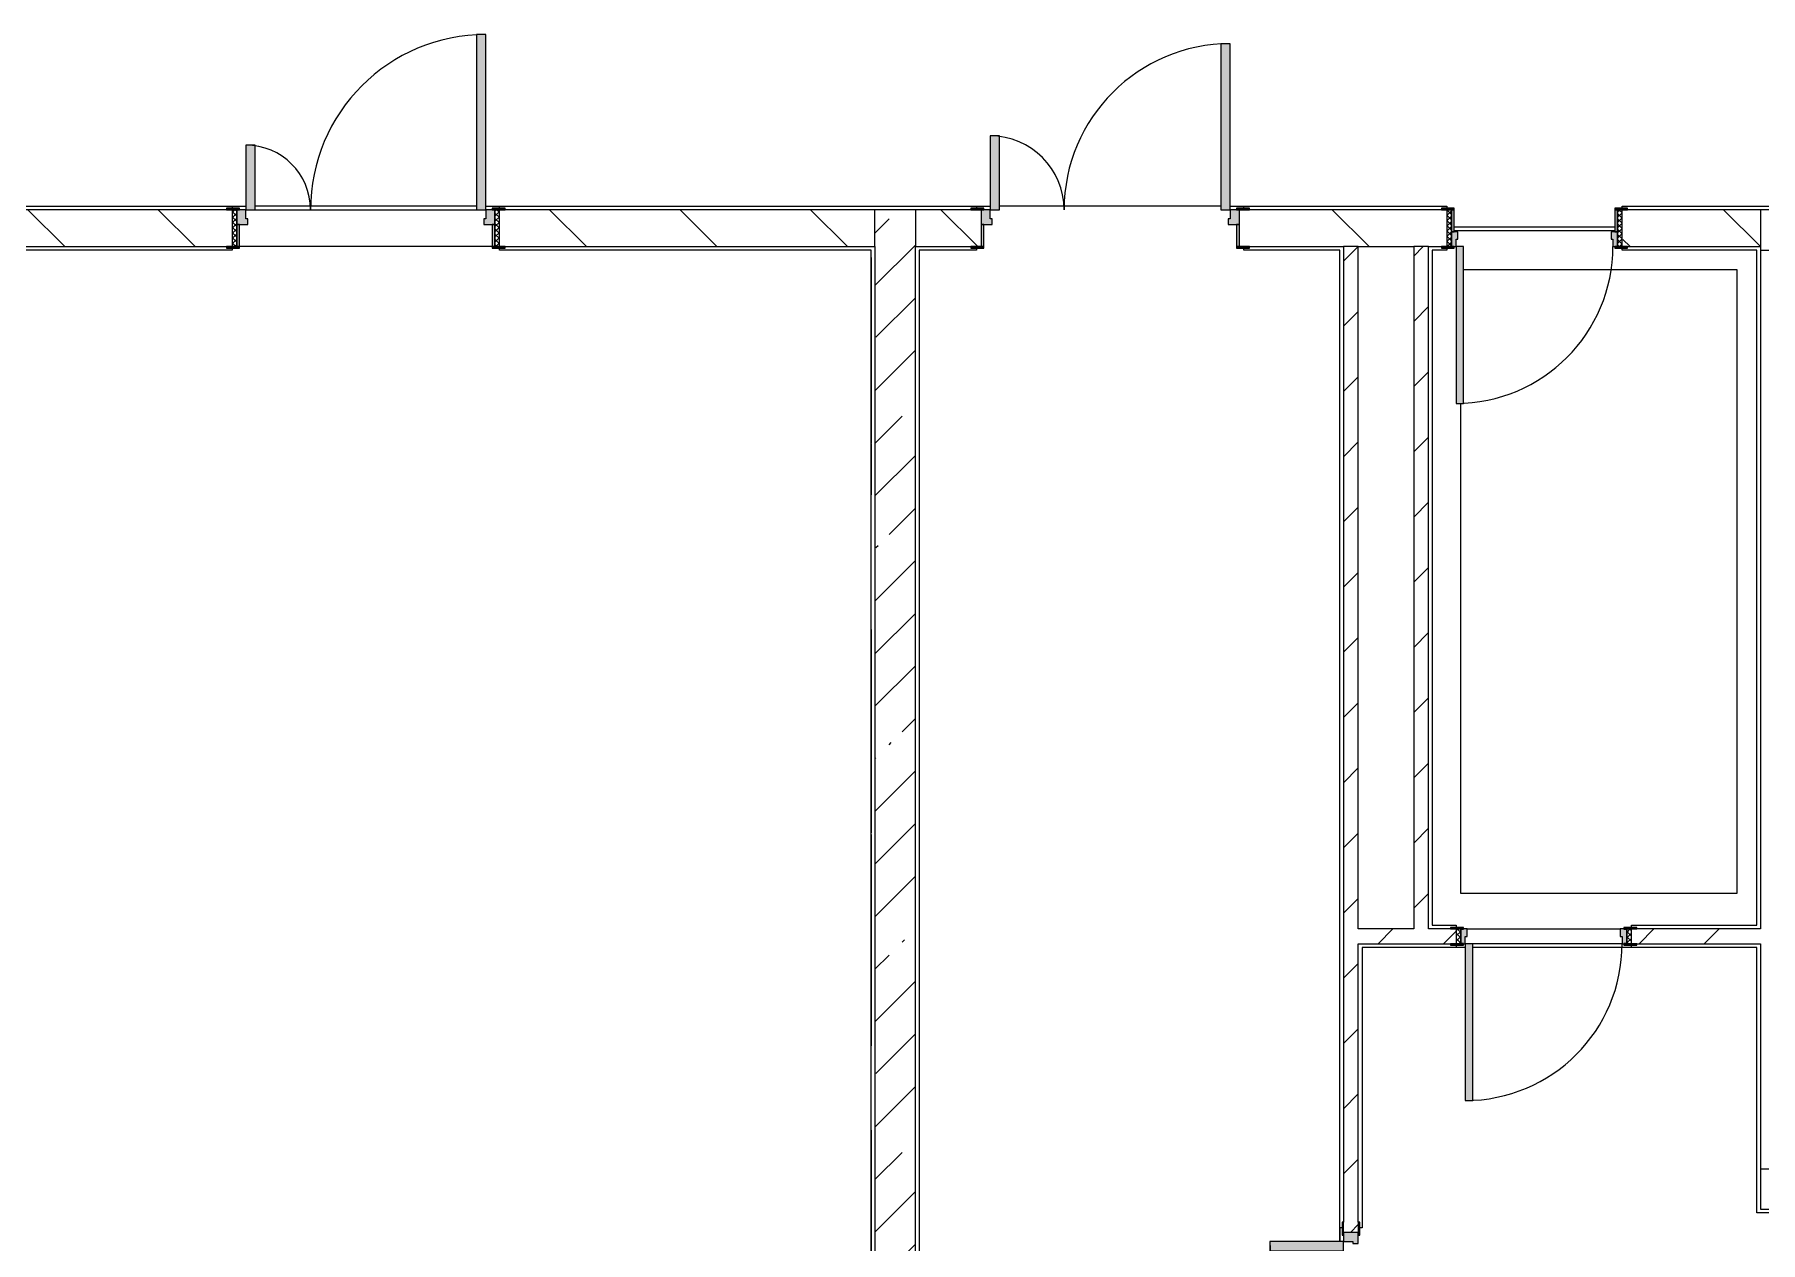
# Model space of a CAD drawing. Header units: millimetres. Extents: x -3708 to 187246, y -8553 to 29000.
# Drawn here: x 162810 to 172166, y 5000 to 11550 of the extents above; entities that cross this region are included whole.
import ezdxf

# ---------------------------------------------------------------- set-up
doc = ezdxf.new("R2010")
doc.units = ezdxf.units.MM
for name, color, linetype, lineweight in [('A-DETL-1', 7, 'Continuous', 5), ('A-GENM', 7, 'Continuous', 5), ('A-WALL', 7, 'Continuous', 9), ('I-WALL-3', 7, 'Continuous', 5)]:
    doc.layers.add(name, color=color, linetype=linetype, lineweight=lineweight)
for name, color, linetype, lineweight, true_color in [('A-DOOR-4', 7, 'Continuous', 5, 0xaaaaaa), ('A-DOOR-5', 7, 'Continuous', 5, 0xe2e2e2), ('A-DOOR-FRAM-3', 7, 'Continuous', 5, 0xe2e2e2), ('A-DOOR-FRAM-4', 7, 'Continuous', 5, 0xaaaaaa), ('A-FLOR-1', 7, 'Continuous', 5, 0xaaaaaa)]:
    doc.layers.add(name, color=color, linetype=linetype, lineweight=lineweight, true_color=true_color)
pattern_1 = [(45, (60236.27, 0), (-176.7767, 176.7767), [])]
pattern_2 = [(135, (60236.27, 0), (-353.5534, -353.5534), [])]

# ---------------------------------------------------------------- blocks, each defined once
blk = doc.blocks.new('110_Дверь_СКБ_1Ст_Внутренняя1 - Д-8 950x2100h_охрана-V96-1_7_1_птичка')
at = {"layer": 'A-DOOR-4'}
h = blk.add_hatch(dxfattribs=at)
h.set_pattern_fill('FP_114', color=256, style=0, pattern_type=2)
h.set_pattern_definition([(135, (1826.41, 164.685), (-14.14214, -14.14214), []), (225, (1826.41, 164.685), (14.14214, -14.14214), [])])
h.paths.add_polyline_path([(462.5, 100), (462.5, -100), (487.5, -100), (487.5, 100)])
at = {"layer": 'A-DOOR-5'}
h = blk.add_hatch(color=256, dxfattribs=at)
h.paths.add_polyline_path([(462.5, 100), (437.5, 100), (437.5, 60), (427.5, 60), (427.5, 20), (462.5, 20)])
h.paths.add_polyline_path([(-412.5, 100), (-437.5, 100), (-437.5, 20), (-402.5, 20.4), (-402.5, 60), (-412.5, 60)])
at = {"layer": 'A-DOOR-FRAM-3'}
for points in [[(397.5, 950), (397.5, 100), (437.5, 100), (437.5, 950)], [(-422.5, 108), (-492.5, 108), (-492.5, 100), (-422.5, 100)], [(517.5, 108), (447.5, 108), (447.5, 100), (517.5, 100)], [(-437.5, 20), (-437.5, -100), (-422.5, -100), (-422.5, 20)], [(447.5, 20), (447.5, -100), (462.5, -100), (462.5, 20)], [(-492.5, -100), (-492.5, -108), (-422.5, -108), (-422.5, -100), (-462.5, -100)], [(487.5, -100), (447.5, -100), (447.5, -108), (517.5, -108), (517.5, -100), (490.5, -100)]]:
    blk.add_hatch(color=256, dxfattribs=at).paths.add_polyline_path(points)
at = {"layer": 'A-DOOR-FRAM-4'}
h = blk.add_hatch(dxfattribs=at)
h.set_pattern_fill('FP_115', color=256, style=0, pattern_type=2)
h.set_pattern_definition([(45, (-296.384, 164.685), (-14.1421, 14.1421), []), (135, (-296.384, 164.685), (-14.1421, -14.1421), [])])
h.paths.add_polyline_path([(-462.5, 100), (-462.5, -100), (-437.5, -100), (-437.5, 100)])
at = {"layer": 'A-DOOR-4'}
for p, q in [((437.5, 950), (397.5, 950)), ((397.5, 950), (397.5, 100)), ((437.5, 100), (437.5, 950)), ((397.5, 100), (437.5, 100))]:
    blk.add_line(p, q, dxfattribs=at)
blk.add_arc((437.5, 100), 850, 90, 180, dxfattribs=at)
at = {"layer": 'A-DOOR-FRAM-4'}
for p, q in [((-422.5, 108), (-492.5, 108)), ((-492.5, 108), (-492.5, 100)), ((-492.5, 100), (-422.5, 100)), ((-437.5, 100), (-462.5, 100)), ((-462.5, 100), (-462.5, -100)), ((-412.5, 100), (-437.5, 100)), ((-437.5, 100), (-437.5, 20)), ((-437.5, -100), (-437.5, 100)), ((-422.5, 100), (-437.5, 100)), ((-437.5, 100), (-437.5, 99)), ((-437.5, 99), (-422.5, 99)), ((-422.5, 100), (-422.5, 108)), ((-422.5, 99), (-422.5, 100)), ((-412.5, 60), (-412.5, 100)), ((437.5, 100), (437.5, 60)), ((462.5, 100), (437.5, 100)), ((517.5, 108), (447.5, 108)), ((447.5, 108), (447.5, 100)), ((462.5, 100), (447.5, 100)), ((447.5, 100), (447.5, 99)), ((447.5, 100), (517.5, 100)), ((447.5, 99), (462.5, 99)), ((462.5, 20), (462.5, 100)), ((487.5, 100), (462.5, 100)), ((462.5, 100), (462.5, -100)), ((462.5, 99), (462.5, 100)), ((487.5, -100), (487.5, 100)), ((517.5, 100), (517.5, 108)), ((-437.5, 20), (-402.5, 20)), ((-422.5, 20), (-437.5, 20)), ((-437.5, 20), (-437.5, -100)), ((-422.5, -100), (-422.5, 20)), ((-402.5, 60), (-412.5, 60)), ((-402.5, 20), (-402.5, 60)), ((437.5, 60), (427.5, 60)), ((427.5, 60), (427.5, 20)), ((427.5, 20), (462.5, 20)), ((462.5, 20), (447.5, 20)), ((447.5, 20), (447.5, -100)), ((462.5, -100), (462.5, 20)), ((-422.5, -100), (-492.5, -100)), ((-492.5, -100), (-492.5, -108)), ((-492.5, -108), (-422.5, -108)), ((-462.5, -100), (-437.5, -100)), ((-437.5, -100), (-422.5, -100)), ((-422.5, -108), (-422.5, -100)), ((447.5, -100), (462.5, -100)), ((517.5, -100), (447.5, -100)), ((447.5, -100), (447.5, -108)), ((447.5, -108), (517.5, -108)), ((462.5, -100), (487.5, -100)), ((517.5, -108), (517.5, -100))]:
    blk.add_line(p, q, dxfattribs=at)
blk = doc.blocks.new('110_Дверь_СКБ_1Ст_Внутренняя1 - Д-8 950x2100h_охрана-V97-1_7_1_птичка')
at = {"layer": 'A-DOOR-4'}
h = blk.add_hatch(dxfattribs=at)
h.set_pattern_fill('FP_116', color=256, style=0, pattern_type=2)
h.set_pattern_definition([(135, (1826.41, 104.685), (-14.14214, -14.14214), []), (225, (1826.41, 104.685), (14.14214, -14.14214), [])])
h.paths.add_polyline_path([(462.5, 40), (462.5, -40), (487.5, -40), (486.1, 40)])
at = {"layer": 'A-DOOR-5'}
h = blk.add_hatch(color=256, dxfattribs=at)
h.paths.add_polyline_path([(462.5, 40), (437.5, 40), (437.5, 0), (427.5, 0), (427.5, -40), (462.5, -40)])
h.paths.add_polyline_path([(-437.5, 40), (-437.5, -40), (-402.5, -40), (-402.5, 0), (-412.5, 0), (-412.5, 40), (-422.5, 40)])
at = {"layer": 'A-DOOR-FRAM-3'}
for points in [[(437.5, 890), (397.5, 890), (397.5, 40), (437.5, 40), (437.5, 713.8)], [(-471.3, 48), (-492.5, 48), (-492.5, 40), (-422.5, 40), (-422.5, 48), (-462.5, 48)], [(447.5, 48), (447.5, 40), (517.5, 40), (517.5, 48), (462.5, 48)], [(-437.5, -40), (-492.5, -40), (-492.5, -48), (-422.5, -48), (-422.5, -40)], [(487.2, -40), (447.5, -40), (447.5, -48), (517.5, -48), (517.5, -40), (487.5, -40)]]:
    blk.add_hatch(color=256, dxfattribs=at).paths.add_polyline_path(points)
at = {"layer": 'A-DOOR-FRAM-4'}
h = blk.add_hatch(dxfattribs=at)
h.set_pattern_fill('FP_117', color=256, style=0, pattern_type=2)
h.set_pattern_definition([(45, (-296.384, 104.685), (-14.1421, 14.1421), []), (135, (-296.384, 104.685), (-14.1421, -14.1421), [])])
h.paths.add_polyline_path([(-462.5, 40), (-462.5, -40), (-437.5, -40), (-437.5, 40)])
at = {"layer": 'A-DOOR-4'}
for p, q in [((437.5, 890), (397.5, 890)), ((397.5, 890), (397.5, 40)), ((437.5, 40), (437.5, 890)), ((397.5, 40), (437.5, 40))]:
    blk.add_line(p, q, dxfattribs=at)
blk.add_arc((437.5, 40), 850, 90, 180, dxfattribs=at)
at = {"layer": 'A-DOOR-FRAM-4'}
for p, q in [((-422.5, 48), (-492.5, 48)), ((-492.5, 48), (-492.5, 40)), ((-492.5, 40), (-422.5, 40)), ((-437.5, 40), (-462.5, 40)), ((-462.5, 40), (-462.5, -40)), ((-412.5, 40), (-437.5, 40)), ((-437.5, 40), (-437.5, -40)), ((-437.5, -40), (-437.5, 40)), ((-422.5, 40), (-437.5, 40)), ((-437.5, 40), (-437.5, 39)), ((-437.5, 39), (-422.5, 39)), ((-422.5, 40), (-422.5, 48)), ((-422.5, 39), (-422.5, 40)), ((-412.5, 0), (-412.5, 40)), ((-402.5, 0), (-412.5, 0)), ((-402.5, -40), (-402.5, 0)), ((437.5, 0), (427.5, 0)), ((427.5, 0), (427.5, -40)), ((437.5, 40), (437.5, 0)), ((462.5, 40), (437.5, 40)), ((517.5, 48), (447.5, 48)), ((447.5, 48), (447.5, 40)), ((462.5, 40), (447.5, 40)), ((447.5, 40), (447.5, 39)), ((447.5, 40), (517.5, 40)), ((447.5, 39), (462.5, 39)), ((462.5, -40), (462.5, 40)), ((487.5, 40), (462.5, 40)), ((462.5, 40), (462.5, -40)), ((462.5, 39), (462.5, 40)), ((487.5, -40), (487.5, 40)), ((517.5, 40), (517.5, 48)), ((-422.5, -40), (-492.5, -40)), ((-492.5, -40), (-492.5, -48)), ((-492.5, -48), (-422.5, -48)), ((-462.5, -40), (-437.5, -40)), ((-422.5, -39), (-437.5, -39)), ((-437.5, -39), (-437.5, -40)), ((-437.5, -40), (-402.5, -40)), ((-437.5, -40), (-422.5, -40)), ((-422.5, -40), (-422.5, -39)), ((-422.5, -48), (-422.5, -40)), ((427.5, -40), (462.5, -40)), ((462.5, -39), (447.5, -39)), ((447.5, -39), (447.5, -40)), ((447.5, -40), (462.5, -40)), ((517.5, -40), (447.5, -40)), ((447.5, -40), (447.5, -48)), ((447.5, -48), (517.5, -48)), ((462.5, -40), (462.5, -39)), ((462.5, -40), (487.5, -40)), ((517.5, -48), (517.5, -40))]:
    blk.add_line(p, q, dxfattribs=at)
blk = doc.blocks.new('110_Дверь_СКБ_2Ст - Д-2а_л_ Из коридора на лестницу-32216062-1_7_1_птичка')
at = {"layer": 'A-DOOR-5'}
for points in [[(612.5, 100), (662.5, 100), (662.5, 1000), (612.5, 1000), (612.5, 120)], [(-637.5, 100), (-587.5, 100), (-587.5, 500), (-637.5, 500), (-637.5, 120)], [(697.5, -100), (712.5, -100), (712.5, 20), (697.5, 20)]]:
    blk.add_hatch(color=256, dxfattribs=at).paths.add_polyline_path(points)
h = blk.add_hatch(color=256, dxfattribs=at)
h.paths.add_polyline_path([(662.5, 20), (712.5, 20), (712.5, 100), (662.5, 100), (662.5, 50), (652.5, 50), (652.5, 20)])
h.paths.add_polyline_path([(-637.5, 20), (-627.5, 20), (-627.5, 50), (-637.5, 50), (-637.5, 100), (-687.5, 100), (-687.5, 20)])
at = {"layer": 'A-DOOR-FRAM-3'}
for points in [[(-687.5, 100), (-672.5, 100), (-672.5, 108), (-742.5, 108), (-742.5, 100), (-712.5, 100)], [(697.5, 100), (767.5, 100), (767.5, 108), (697.5, 108)], [(-672.5, -100), (-672.5, 20), (-687.5, 20), (-687.5, -100)], [(-672.5, -108), (-672.5, -100), (-742.5, -100), (-742.5, -108), (-687.5, -108)], [(712.5, -108), (767.5, -108), (767.5, -100), (697.5, -100), (697.5, -108)]]:
    blk.add_hatch(color=256, dxfattribs=at).paths.add_polyline_path(points)
at = {"layer": 'A-DOOR-4'}
for p, q in [((662.5, 1000), (612.5, 1000)), ((612.5, 1000), (612.5, 100)), ((662.5, 100), (662.5, 1000)), ((-637.5, 500), (-637.5, 100)), ((-587.5, 500), (-637.5, 500)), ((-587.5, 100), (-587.5, 500)), ((-637.5, 100), (-587.5, 100)), ((612.5, 100), (662.5, 100))]:
    blk.add_line(p, q, dxfattribs=at)
for centre, radius, start, end in [((662.5, 100), 900, 90, 180), ((-637.5, 100), 400, 360, 90)]:
    blk.add_arc(centre, radius, start, end, dxfattribs=at)
at = {"layer": 'A-DOOR-FRAM-4'}
for p, q in [((-672.5, 108), (-742.5, 108)), ((-742.5, 108), (-742.5, 100)), ((-742.5, 100), (-672.5, 100)), ((-637.5, 100), (-687.5, 100)), ((-687.5, 100), (-687.5, 20)), ((-672.5, 100), (-672.5, 108)), ((-637.5, 50), (-637.5, 100)), ((662.5, 100), (662.5, 50)), ((712.5, 100), (662.5, 100)), ((767.5, 108), (697.5, 108)), ((697.5, 108), (697.5, 100)), ((697.5, 100), (767.5, 100)), ((712.5, 20), (712.5, 100)), ((767.5, 100), (767.5, 108)), ((-687.5, 20), (-627.5, 20)), ((-672.5, 20), (-687.5, 20)), ((-687.5, 20), (-687.5, -100)), ((-672.5, -100), (-672.5, 20)), ((-627.5, 50), (-637.5, 50)), ((-627.5, 20), (-627.5, 50)), ((662.5, 50), (652.5, 50)), ((652.5, 50), (652.5, 20)), ((652.5, 20), (712.5, 20)), ((712.5, 20), (697.5, 20)), ((697.5, 20), (697.5, -100)), ((712.5, -100), (712.5, 20)), ((-672.5, -100), (-742.5, -100)), ((-742.5, -100), (-742.5, -108)), ((-742.5, -108), (-672.5, -108)), ((-687.5, -100), (-672.5, -100)), ((-672.5, -108), (-672.5, -100)), ((697.5, -100), (712.5, -100)), ((767.5, -100), (697.5, -100)), ((697.5, -100), (697.5, -108)), ((697.5, -108), (767.5, -108)), ((767.5, -108), (767.5, -100))]:
    blk.add_line(p, q, dxfattribs=at)
blk = doc.blocks.new('110_Дверь_СКБ_2Ст - Д-6_л__ ДОО_Дв_1450x2100h_Дверь из раздевальной в коридор-25835678-1_7_1_птичка')
at = {"layer": 'A-DOOR-4'}
h = blk.add_hatch(dxfattribs=at)
h.set_pattern_fill('FP_120', color=256, style=0, pattern_type=2)
h.set_pattern_definition([(135, (1576.41, 164.685), (-14.14214, -14.14214), []), (225, (1576.41, 164.685), (14.14214, -14.14214), [])])
h.paths.add_polyline_path([(712.5, -100), (737.5, -100), (736.5, 100), (712.5, 100)])
at = {"layer": 'A-DOOR-5'}
for points in [[(612.5, 100), (662.5, 100), (662.5, 1050), (612.5, 1050), (612.5, 120)], [(-637.5, 100), (-587.5, 100), (-587.5, 450), (-637.5, 450), (-637.5, 107.4)]]:
    blk.add_hatch(color=256, dxfattribs=at).paths.add_polyline_path(points)
h = blk.add_hatch(color=256, dxfattribs=at)
h.paths.add_polyline_path([(662.5, 20), (712.5, 20), (712.5, 100), (662.5, 100), (662.5, 50), (652.5, 50), (652.5, 20)])
h.paths.add_polyline_path([(-637.5, 20), (-627.5, 20), (-627.5, 50), (-637.5, 50), (-637.5, 100), (-687.5, 100), (-687.5, 20)])
at = {"layer": 'A-DOOR-FRAM-3'}
for points in [[(-672.5, 100), (-672.5, 108), (-742.5, 108), (-742.5, 100), (-687.5, 100)], [(737.5, 100), (767.5, 100), (767.5, 108), (697.5, 108), (697.5, 100), (736.5, 100)], [(-672.5, -100), (-672.5, 20), (-687.5, 20), (-687.5, -100)], [(712.5, -100), (712.5, 20), (697.5, 20), (697.5, -100)], [(-672.5, -108), (-672.5, -100), (-742.5, -100), (-742.5, -108), (-687.5, -108)], [(737.5, -108), (767.5, -108), (767.5, -100), (697.5, -100), (697.5, -108), (736.5, -108)]]:
    blk.add_hatch(color=256, dxfattribs=at).paths.add_polyline_path(points)
at = {"layer": 'A-DOOR-FRAM-4'}
h = blk.add_hatch(dxfattribs=at)
h.set_pattern_fill('FP_121', color=256, style=0, pattern_type=2)
h.set_pattern_definition([(45, (-546.384, 164.685), (-14.1421, 14.1421), []), (135, (-546.384, 164.685), (-14.1421, -14.1421), [])])
h.paths.add_polyline_path([(-712.5, -100), (-687.5, -100), (-687.5, 100), (-712.5, 100)])
at = {"layer": 'A-DOOR-4'}
for p, q in [((662.5, 1050), (612.5, 1050)), ((612.5, 1050), (612.5, 100)), ((662.5, 100), (662.5, 1050)), ((-637.5, 450), (-637.5, 100)), ((-587.5, 450), (-637.5, 450)), ((-587.5, 100), (-587.5, 450)), ((-637.5, 100), (-587.5, 100)), ((612.5, 100), (662.5, 100))]:
    blk.add_line(p, q, dxfattribs=at)
for centre, radius, start, end in [((662.5, 100), 950, 90, 180), ((-637.5, 100), 350, 360, 90)]:
    blk.add_arc(centre, radius, start, end, dxfattribs=at)
at = {"layer": 'A-DOOR-FRAM-4'}
for p, q in [((-672.5, 108), (-742.5, 108)), ((-742.5, 108), (-742.5, 100)), ((-742.5, 100), (-672.5, 100)), ((-687.5, 100), (-712.5, 100)), ((-712.5, 100), (-712.5, -100)), ((-637.5, 100), (-687.5, 100)), ((-687.5, 100), (-687.5, 20)), ((-687.5, -100), (-687.5, 100)), ((-672.5, 100), (-672.5, 108)), ((-637.5, 50), (-637.5, 100)), ((662.5, 100), (662.5, 50)), ((712.5, 100), (662.5, 100)), ((767.5, 108), (697.5, 108)), ((697.5, 108), (697.5, 100)), ((697.5, 100), (767.5, 100)), ((712.5, 20), (712.5, 100)), ((737.5, 100), (712.5, 100)), ((712.5, 100), (712.5, -100)), ((737.5, -100), (737.5, 100)), ((767.5, 100), (767.5, 108)), ((-687.5, 20), (-627.5, 20)), ((-672.5, 20), (-687.5, 20)), ((-687.5, 20), (-687.5, -100)), ((-672.5, -100), (-672.5, 20)), ((-627.5, 50), (-637.5, 50)), ((-627.5, 20), (-627.5, 50)), ((662.5, 50), (652.5, 50)), ((652.5, 50), (652.5, 20)), ((652.5, 20), (712.5, 20)), ((712.5, 20), (697.5, 20)), ((697.5, 20), (697.5, -100)), ((712.5, -100), (712.5, 20)), ((-672.5, -100), (-742.5, -100)), ((-742.5, -100), (-742.5, -108)), ((-742.5, -108), (-672.5, -108)), ((-712.5, -100), (-687.5, -100)), ((-687.5, -100), (-672.5, -100)), ((-672.5, -108), (-672.5, -100)), ((697.5, -100), (712.5, -100)), ((767.5, -100), (697.5, -100)), ((697.5, -100), (697.5, -108)), ((697.5, -108), (767.5, -108)), ((712.5, -100), (737.5, -100)), ((767.5, -108), (767.5, -100))]:
    blk.add_line(p, q, dxfattribs=at)
blk = doc.blocks.new('110_Дверь_СКБ_2Ст - Д-5_п_ Из игровой в коридор-32215844-1_7_1_птичка')
at = {"layer": 'A-DOOR-5'}
for points in [[(-637.5, 940), (-637.5, 40), (-587.5, 40), (-587.5, 940)], [(612.5, 57.5), (612.5, 40), (662.5, 42.7), (662.5, 440), (612.5, 440), (612.5, 60)]]:
    blk.add_hatch(color=256, dxfattribs=at).paths.add_polyline_path(points)
h = blk.add_hatch(color=256, dxfattribs=at)
h.paths.add_polyline_path([(-687.5, 40), (-687.5, -40), (-627.5, -40), (-627.5, -10), (-637.5, -10), (-637.5, 40)])
h.paths.add_polyline_path([(652.5, -40), (712.5, -40), (712.5, 40), (662.5, 40), (662.5, -10), (652.5, -10), (652.5, -25.9)])
at = {"layer": 'A-DOOR-FRAM-3'}
for points in [[(-742.5, 40), (-672.5, 40), (-672.5, 48), (-742.5, 48)], [(697.5, 40), (767.5, 40), (767.5, 48), (697.5, 48), (697.5, 40.8)], [(-742.5, -48), (-672.5, -48), (-672.5, -40), (-742.5, -40)], [(697.5, -48), (767.5, -48), (767.5, -40), (697.5, -40), (697.5, -47.8)]]:
    blk.add_hatch(color=256, dxfattribs=at).paths.add_polyline_path(points)
at = {"layer": 'A-DOOR-4'}
for p, q in [((-637.5, 940), (-637.5, 40)), ((-587.5, 940), (-637.5, 940)), ((-587.5, 40), (-587.5, 940)), ((662.5, 440), (612.5, 440)), ((612.5, 440), (612.5, 40)), ((662.5, 40), (662.5, 440)), ((-637.5, 40), (-587.5, 40)), ((612.5, 40), (662.5, 40))]:
    blk.add_line(p, q, dxfattribs=at)
for centre, radius, start, end in [((-637.5, 40), 900, 0, 90), ((662.5, 40), 400, 90, 180)]:
    blk.add_arc(centre, radius, start, end, dxfattribs=at)
at = {"layer": 'A-DOOR-FRAM-4'}
for p, q in [((-672.5, 48), (-742.5, 48)), ((-742.5, 48), (-742.5, 40)), ((-742.5, 40), (-672.5, 40)), ((-637.5, 40), (-687.5, 40)), ((-687.5, 40), (-687.5, -40)), ((-672.5, 40), (-672.5, 48)), ((-637.5, -10), (-637.5, 40)), ((662.5, 40), (662.5, -10)), ((712.5, 40), (662.5, 40)), ((767.5, 48), (697.5, 48)), ((697.5, 48), (697.5, 40)), ((697.5, 40), (767.5, 40)), ((712.5, -40), (712.5, 40)), ((767.5, 40), (767.5, 48)), ((-672.5, -40), (-742.5, -40)), ((-742.5, -40), (-742.5, -48)), ((-742.5, -48), (-672.5, -48)), ((-672.5, -39), (-687.5, -39)), ((-687.5, -39), (-687.5, -40)), ((-687.5, -40), (-627.5, -40)), ((-687.5, -40), (-672.5, -40)), ((-672.5, -40), (-672.5, -39)), ((-672.5, -48), (-672.5, -40)), ((-627.5, -10), (-637.5, -10)), ((-627.5, -40), (-627.5, -10)), ((662.5, -10), (652.5, -10)), ((652.5, -10), (652.5, -40)), ((652.5, -40), (712.5, -40)), ((712.5, -39), (697.5, -39)), ((697.5, -39), (697.5, -40)), ((697.5, -40), (712.5, -40)), ((767.5, -40), (697.5, -40)), ((697.5, -40), (697.5, -48)), ((697.5, -48), (767.5, -48)), ((712.5, -40), (712.5, -39)), ((767.5, -48), (767.5, -40))]:
    blk.add_line(p, q, dxfattribs=at)
blk = doc.blocks.new('Рисунок_горы - Рисунок_горы-31934381-1_7_1_птичка')
at = {"layer": 'A-GENM'}
for p, q in [((107109, 10336.9), (107109, 10341.4)), ((107109, 10341.4), (107109, 10336.9)), ((107109, 10337.6), (107109, 10337.2)), ((107109, 10336.9), (107109, 10337.5)), ((107109, 10319.6), (107109, 10274.5)), ((107109, 10274.8), (107109, 10274.5)), ((107109, 10274.5), (107109, 10274.8)), ((107109, 10274.5), (107109, 10092.4)), ((107109, 10131.7), (107109, 10163.4)), ((107109, 10163.4), (107109, 10131.7)), ((107109, 10060.5), (107109, 10116.4)), ((107109, 10116.4), (107109, 10060.5)), ((107109, 10092.4), (107109, 9922.3)), ((107109, 9469.7), (107109, 9583.7)), ((107109, 9583.7), (107109, 9469.7)), ((107109, 9053.7), (107109, 9094.1)), ((107109, 9094.1), (107109, 9053.7)), ((107109, 8045.1), (107109, 7835.6)), ((107109, 7726), (107109, 7712.6)), ((107109, 7402.7), (107109, 7707.3)), ((107109, 7707.3), (107109, 7402.7)), ((107109, 6596.8), (107109, 6811.8)), ((107109, 6811.8), (107109, 6596.8)), ((107109, 6543.6), (107109, 6262.3)), ((107109, 6405.5), (107109, 6505.2)), ((107109, 6505.2), (107109, 6405.5)), ((107109, 6323.1), (107109, 6385.4)), ((107109, 6385.4), (107109, 6323.1)), ((107109, 6239.8), (107109, 6301.8)), ((107109, 6301.8), (107109, 6239.8)), ((107109, 6066.3), (107109, 6088)), ((107109, 6088), (107109, 6066.3)), ((107109, 5410.9), (107109, 5473.2)), ((107109, 5473.2), (107109, 5410.9)), ((107109, 5202.8), (107109, 5327.3)), ((107109, 5327.3), (107109, 5202.8)), ((107109, 5182.5), (107109, 5181.1)), ((107109, 5181.1), (107109, 5059.9))]:
    blk.add_line(p, q, dxfattribs=at)
for points, knots in [([(107109, 10337.5), (107109, 10337.5), (107109, 10329.2), (107109, 10324.1), (107109, 10319.6)], [0.09352518, 0.09352518, 0.09352518, 0.09352518, 0.09352519, 0.100719424, 0.100719424, 0.100719424, 0.100719424]), ([(107109, 10337.2), (107109, 10337.2), (107109, 10322.4), (107109, 10312.8), (107109, 10294.4)], [0.24444444, 0.24444444, 0.24444444, 0.24444444, 0.24444445, 0.26666667, 0.26666667, 0.26666667, 0.26666667]), ([(107109, 10163.4), (107109, 10163.4), (107109, 10180.7), (107109, 10262.3), (107109, 10274.8)], [0.8, 0.8, 0.8, 0.8, 0.80000001, 0.86666667, 0.86666667, 0.86666667, 0.86666667]), ([(107109, 10274.8), (107109, 10274.8), (107109, 10262.3), (107109, 10180.7), (107109, 10163.4)], [0.115107914, 0.115107914, 0.115107914, 0.115107914, 0.115107924, 0.122302158, 0.122302158, 0.122302158, 0.122302158]), ([(107109, 10131.7), (107109, 10131.7), (107109, 10126.7), (107109, 10122.2), (107109, 10116.4)], [0.129496403, 0.129496403, 0.129496403, 0.129496403, 0.129496413, 0.136690647, 0.136690647, 0.136690647, 0.136690647]), ([(107109, 10092.4), (107109, 10092.4), (107109, 10032), (107109, 9812.1), (107109, 9757.7)], [0.06666667, 0.06666667, 0.06666667, 0.06666667, 0.06666668, 0.13333333, 0.13333333, 0.13333333, 0.13333333]), ([(107109, 9757.7), (107109, 9757.7), (107109, 9812.1), (107109, 10032), (107109, 10092.4)], [0.15555556, 0.15555556, 0.15555556, 0.15555556, 0.15555557, 0.17777778, 0.17777778, 0.17777778, 0.17777778]), ([(107109, 10060.5), (107109, 10060.5), (107109, 10054.9), (107109, 10049.5), (107109, 10044.1)], [0.1438848921, 0.1438848921, 0.1438848921, 0.1438848921, 0.1438849021, 0.1445141984, 0.1445141984, 0.1445141984, 0.1445141984]), ([(107109, 9757.7), (107109, 9757.7), (107109, 9727.1), (107109, 9697.7), (107109, 9669.4)], [0.13333333, 0.13333333, 0.13333333, 0.13333333, 0.13333334, 0.17146965, 0.17146965, 0.17146965, 0.17146965]), ([(107109, 9607.5), (107109, 9607.5), (107109, 9654.4), (107109, 9704.1), (107109, 9757.7)], [0.13333333, 0.13333333, 0.13333333, 0.13333333, 0.13333334, 0.15555556, 0.15555556, 0.15555556, 0.15555556]), ([(107109, 9583.7), (107109, 9583.7), (107109, 9620.6), (107109, 9647.6), (107109, 9669.3)], [0.33333333, 0.33333333, 0.33333333, 0.33333333, 0.33333334, 0.35194097, 0.35194097, 0.35194097, 0.35194097]), ([(107109, 9607.5), (107109, 9607.5), (107109, 9580.5), (107109, 9484.8), (107109, 9470.5)], [0.2, 0.2, 0.2, 0.2, 0.20000001, 0.26533865, 0.26533865, 0.26533865, 0.26533865]), ([(107109, 9469.7), (107109, 9469.7), (107109, 9480.9), (107109, 9579.9), (107109, 9607.5)], [0.11111111, 0.11111111, 0.11111111, 0.11111111, 0.11111112, 0.13333333, 0.13333333, 0.13333333, 0.13333333]), ([(107109, 9469.7), (107109, 9469.7), (107109, 9455.6), (107109, 9350.3), (107109, 9347)], [0.179856115, 0.179856115, 0.179856115, 0.179856115, 0.179856125, 0.186956261, 0.186956261, 0.186956261, 0.186956261]), ([(107109, 9347), (107109, 9347), (107109, 9339), (107109, 9335.8), (107109, 9334.1)], [0.18705036, 0.18705036, 0.18705036, 0.18705036, 0.18705037, 0.189281587, 0.189281587, 0.189281587, 0.189281587]), ([(107109, 9315.5), (107109, 9315.5), (107109, 9322.9), (107109, 9326.8), (107109, 9329.1)], [0.066666667, 0.066666667, 0.066666667, 0.066666667, 0.066666677, 0.07240782, 0.07240782, 0.07240782, 0.07240782]), ([(107109, 9094.1), (107109, 9094.1), (107109, 9125.5), (107109, 9292.7), (107109, 9315.5)], [0.04444444, 0.04444444, 0.04444444, 0.04444444, 0.04444445, 0.06666667, 0.06666667, 0.06666667, 0.06666667]), ([(107109, 9315.5), (107109, 9315.5), (107109, 9292.7), (107109, 9125.5), (107109, 9094.1)], [0.194244604, 0.194244604, 0.194244604, 0.194244604, 0.194244614, 0.201438849, 0.201438849, 0.201438849, 0.201438849]), ([(107109, 8222.7), (107109, 8222.7), (107109, 8267), (107109, 8298.1), (107109, 8323.4)], [0.82222222, 0.82222222, 0.82222222, 0.82222222, 0.82222223, 0.83345188, 0.83345188, 0.83345188, 0.83345188]), ([(107109, 8148.5), (107109, 8148.5), (107109, 8172.6), (107109, 8198.1), (107109, 8222.7)], [0.8, 0.8, 0.8, 0.8, 0.80000001, 0.82222222, 0.82222222, 0.82222222, 0.82222222]), ([(107109, 8222.7), (107109, 8222.7), (107109, 8198.1), (107109, 8172.6), (107109, 8148.5)], [0.258992806, 0.258992806, 0.258992806, 0.258992806, 0.258992816, 0.26618705, 0.26618705, 0.26618705, 0.26618705]), ([(107109, 7955.5), (107109, 7955.5), (107109, 8012.2), (107109, 8097.9), (107109, 8148.5)], [0.77777778, 0.77777778, 0.77777778, 0.77777778, 0.77777779, 0.8, 0.8, 0.8, 0.8]), ([(107109, 8148.5), (107109, 8148.5), (107109, 8097.9), (107109, 8012.2), (107109, 7955.5)], [0.26618705, 0.26618705, 0.26618705, 0.26618705, 0.26618706, 0.273381295, 0.273381295, 0.273381295, 0.273381295]), ([(107109, 7980.1), (107109, 7980.1), (107109, 7981.7), (107109, 7983.3), (107109, 7984.8)], [0.622222222, 0.622222222, 0.622222222, 0.622222222, 0.622222232, 0.623651268, 0.623651268, 0.623651268, 0.623651268]), ([(107109, 7835.6), (107109, 7835.6), (107109, 7850.2), (107109, 7943.9), (107109, 7955.5)], [0.75555556, 0.75555556, 0.75555556, 0.75555556, 0.75555557, 0.77777778, 0.77777778, 0.77777778, 0.77777778]), ([(107109, 7955.5), (107109, 7955.5), (107109, 7943.9), (107109, 7850.2), (107109, 7835.6)], [0.273381295, 0.273381295, 0.273381295, 0.273381295, 0.273381305, 0.28057554, 0.28057554, 0.28057554, 0.28057554]), ([(107109, 7868.5), (107109, 7868.5), (107109, 7842.3), (107109, 7815.5), (107109, 7797.9)], [0.2, 0.2, 0.2, 0.2, 0.2, 0.3210963, 0.3210963, 0.3210963, 0.3210963]), ([(107109, 7835.6), (107109, 7835.6), (107109, 7817.1), (107109, 7793.7), (107109, 7777.8)], [0.28057554, 0.28057554, 0.28057554, 0.28057554, 0.28057555, 0.287769784, 0.287769784, 0.287769784, 0.287769784]), ([(107109, 7777.8), (107109, 7777.8), (107109, 7767.9), (107109, 7738.5), (107109, 7726)], [0.287769784, 0.287769784, 0.287769784, 0.287769784, 0.287769794, 0.294964029, 0.294964029, 0.294964029, 0.294964029]), ([(107109, 7712.6), (107109, 7712.6), (107109, 7715.6), (107109, 7717.9), (107109, 7718.9)], [0.302158273, 0.302158273, 0.302158273, 0.302158273, 0.302158283, 0.304776362, 0.304776362, 0.304776362, 0.304776362]), ([(107109, 7426.8), (107109, 7426.8), (107109, 7346.5), (107109, 7313.6), (107109, 7254.1)], [0.0625, 0.0625, 0.0625, 0.0625, 0.06250001, 0.125, 0.125, 0.125, 0.125]), ([(107109, 7321.6), (107109, 7321.6), (107109, 7319.8), (107109, 7318), (107109, 7316.4)], [0.166666667, 0.166666667, 0.166666667, 0.166666667, 0.166666677, 0.173671158, 0.173671158, 0.173671158, 0.173671158]), ([(107109, 7222.2), (107109, 7222.2), (107109, 7221.7), (107109, 7221.2), (107109, 7220.7)], [0.1875, 0.1875, 0.1875, 0.1875, 0.18750001, 0.190214258, 0.190214258, 0.190214258, 0.190214258]), ([(107109, 7196.7), (107109, 7196.7), (107109, 7135.5), (107109, 7087.7), (107109, 6990)], [0.25, 0.25, 0.25, 0.25, 0.25000001, 0.3125, 0.3125, 0.3125, 0.3125]), ([(107109, 7144.2), (107109, 7144.2), (107109, 7161.9), (107109, 7172.3), (107109, 7178.4)], [0.555555556, 0.555555556, 0.555555556, 0.555555556, 0.555555566, 0.564056428, 0.564056428, 0.564056428, 0.564056428]), ([(107109, 7099.7), (107109, 7099.7), (107109, 7119.2), (107109, 7136), (107109, 7144.2)], [0.53333333, 0.53333333, 0.53333333, 0.53333333, 0.53333334, 0.55555556, 0.55555556, 0.55555556, 0.55555556]), ([(107109, 6990), (107109, 6990), (107109, 6928.5), (107109, 6852.5), (107109, 6803.8)], [0.3125, 0.3125, 0.3125, 0.3125, 0.31250001, 0.375, 0.375, 0.375, 0.375]), ([(107109, 6803.8), (107109, 6803.8), (107109, 6766.8), (107109, 6750.7), (107109, 6724.5)], [0.375, 0.375, 0.375, 0.375, 0.37500001, 0.4375, 0.4375, 0.4375, 0.4375]), ([(107109, 6745.8), (107109, 6745.8), (107109, 6752.1), (107109, 6755.8), (107109, 6757.6)], [0.444444444, 0.444444444, 0.444444444, 0.444444444, 0.444444454, 0.44763175, 0.44763175, 0.44763175, 0.44763175]), ([(107109, 6724.5), (107109, 6724.5), (107109, 6678.8), (107109, 6632.5), (107109, 6587.1)], [0.4375, 0.4375, 0.4375, 0.4375, 0.43750001, 0.5, 0.5, 0.5, 0.5]), ([(107109, 6595.4), (107109, 6595.4), (107109, 6600.3), (107109, 6604.2), (107109, 6607.4)], [0.5, 0.5, 0.5, 0.5, 0.50000001, 0.51649595, 0.51649595, 0.51649595, 0.51649595]), ([(107109, 6596.8), (107109, 6596.8), (107109, 6590.2), (107109, 6586.5), (107109, 6584.7)], [0.345323741, 0.345323741, 0.345323741, 0.345323741, 0.345323751, 0.347639696, 0.347639696, 0.347639696, 0.347639696]), ([(107109, 6587.1), (107109, 6587.1), (107109, 6571), (107109, 6574.8), (107109, 6563.8)], [0.352517986, 0.352517986, 0.352517986, 0.352517986, 0.352517996, 0.35971223, 0.35971223, 0.35971223, 0.35971223]), ([(107109, 6563.8), (107109, 6563.8), (107109, 6557), (107109, 6550.7), (107109, 6543.6)], [0.35971223, 0.35971223, 0.35971223, 0.35971223, 0.35971224, 0.366906475, 0.366906475, 0.366906475, 0.366906475]), ([(107109, 6543.6), (107109, 6543.6), (107109, 6536.9), (107109, 6516.4), (107109, 6505.2)], [0.366906475, 0.366906475, 0.366906475, 0.366906475, 0.366906485, 0.374100719, 0.374100719, 0.374100719, 0.374100719]), ([(107109, 6505.2), (107109, 6505.2), (107109, 6514.6), (107109, 6530.5), (107109, 6539.4)], [0.93333333, 0.93333333, 0.93333333, 0.93333333, 0.93333334, 0.98919844, 0.98919844, 0.98919844, 0.98919844]), ([(107109, 6405.5), (107109, 6405.5), (107109, 6394.4), (107109, 6394.3), (107109, 6385.4)], [0.381294964, 0.381294964, 0.381294964, 0.381294964, 0.381294974, 0.388489209, 0.388489209, 0.388489209, 0.388489209]), ([(107109, 6385.4), (107109, 6385.4), (107109, 6386.7), (107109, 6387.8), (107109, 6388.8)], [0.866666667, 0.866666667, 0.866666667, 0.866666667, 0.866666677, 0.871507528, 0.871507528, 0.871507528, 0.871507528]), ([(107109, 6323.1), (107109, 6323.1), (107109, 6310.3), (107109, 6311.8), (107109, 6301.8)], [0.395683453, 0.395683453, 0.395683453, 0.395683453, 0.395683463, 0.402877698, 0.402877698, 0.402877698, 0.402877698]), ([(107109, 6301.8), (107109, 6301.8), (107109, 6303.2), (107109, 6304.3), (107109, 6305.3)], [0.8, 0.8, 0.8, 0.8, 0.80000001, 0.804457364, 0.804457364, 0.804457364, 0.804457364]), ([(107109, 6214.8), (107109, 6214.8), (107109, 6224.1), (107109, 6230.7), (107109, 6239.8)], [0.73333333, 0.73333333, 0.73333333, 0.73333333, 0.73333334, 0.76666667, 0.76666667, 0.76666667, 0.76666667]), ([(107109, 6239.8), (107109, 6239.8), (107109, 6230.7), (107109, 6224.1), (107109, 6214.8)], [0.410071942, 0.410071942, 0.410071942, 0.410071942, 0.410071952, 0.417266187, 0.417266187, 0.417266187, 0.417266187]), ([(107109, 6128.8), (107109, 6128.8), (107109, 6163.6), (107109, 6185.7), (107109, 6214.8)], [0.7, 0.7, 0.7, 0.7, 0.70000001, 0.73333333, 0.73333333, 0.73333333, 0.73333333]), ([(107109, 6214.8), (107109, 6214.8), (107109, 6185.7), (107109, 6163.6), (107109, 6128.8)], [0.417266187, 0.417266187, 0.417266187, 0.417266187, 0.417266197, 0.424460432, 0.424460432, 0.424460432, 0.424460432]), ([(107109, 6128.8), (107109, 6128.8), (107109, 6118.9), (107109, 6116.6), (107109, 6108.7)], [0.424460432, 0.424460432, 0.424460432, 0.424460432, 0.424460442, 0.431654676, 0.431654676, 0.431654676, 0.431654676]), ([(107109, 6108.7), (107109, 6108.7), (107109, 6109.8), (107109, 6110.7), (107109, 6111.6)], [0.666666667, 0.666666667, 0.666666667, 0.666666667, 0.666666677, 0.671073578, 0.671073578, 0.671073578, 0.671073578]), ([(107109, 6108.7), (107109, 6108.7), (107109, 6100.1), (107109, 6096.9), (107109, 6088)], [0.431654676, 0.431654676, 0.431654676, 0.431654676, 0.431654686, 0.438848921, 0.438848921, 0.438848921, 0.438848921]), ([(107109, 6088), (107109, 6088), (107109, 6090.1), (107109, 6091.9), (107109, 6093.5)], [0.633333333, 0.633333333, 0.633333333, 0.633333333, 0.633333343, 0.6411787, 0.6411787, 0.6411787, 0.6411787]), ([(107109, 5494.8), (107109, 5494.8), (107109, 5527.7), (107109, 5567.6), (107109, 5608.6)], [0.5, 0.5, 0.5, 0.5, 0.50000001, 0.51610652, 0.51610652, 0.51610652, 0.51610652]), ([(107109, 5473.2), (107109, 5473.2), (107109, 5481.2), (107109, 5486.6), (107109, 5494.8)], [0.46666667, 0.46666667, 0.46666667, 0.46666667, 0.46666668, 0.5, 0.5, 0.5, 0.5]), ([(107109, 5494.8), (107109, 5494.8), (107109, 5486.6), (107109, 5481.2), (107109, 5473.2)], [0.467625899, 0.467625899, 0.467625899, 0.467625899, 0.467625909, 0.474820144, 0.474820144, 0.474820144, 0.474820144]), ([(107109, 5412.6), (107109, 5412.6), (107109, 5381.3), (107109, 5348.9), (107109, 5322.1)], [0.16666667, 0.16666667, 0.16666667, 0.16666667, 0.16666668, 0.2, 0.2, 0.2, 0.2]), ([(107109, 5410.9), (107109, 5410.9), (107109, 5403), (107109, 5399.8), (107109, 5391.1)], [0.482014388, 0.482014388, 0.482014388, 0.482014388, 0.482014398, 0.489208633, 0.489208633, 0.489208633, 0.489208633]), ([(107109, 5391.1), (107109, 5391.1), (107109, 5393.8), (107109, 5396), (107109, 5398)], [0.4, 0.4, 0.4, 0.4, 0.40000001, 0.41053937, 0.41053937, 0.41053937, 0.41053937]), ([(107109, 5327.3), (107109, 5327.3), (107109, 5345.9), (107109, 5365.8), (107109, 5391.1)], [0.36666667, 0.36666667, 0.36666667, 0.36666667, 0.36666668, 0.4, 0.4, 0.4, 0.4]), ([(107109, 5391.1), (107109, 5391.1), (107109, 5365.8), (107109, 5345.9), (107109, 5327.3)], [0.489208633, 0.489208633, 0.489208633, 0.489208633, 0.489208643, 0.496402878, 0.496402878, 0.496402878, 0.496402878]), ([(107109, 5322.1), (107109, 5322.1), (107109, 5294.4), (107109, 5274.4), (107109, 5251.1)], [0.2, 0.2, 0.2, 0.2, 0.20000001, 0.23333333, 0.23333333, 0.23333333, 0.23333333]), ([(107109, 5251.1), (107109, 5251.1), (107109, 5248.6), (107109, 5246.2), (107109, 5243.8)], [0.233333333, 0.233333333, 0.233333333, 0.233333333, 0.233333343, 0.240497581, 0.240497581, 0.240497581, 0.240497581]), ([(107109, 5217.1), (107109, 5217.1), (107109, 5208.5), (107109, 5196.8), (107109, 5188.5)], [0.26666667, 0.26666667, 0.26666667, 0.26666667, 0.26666668, 0.29266301, 0.29266301, 0.29266301, 0.29266301]), ([(107109, 5202.8), (107109, 5202.8), (107109, 5190.1), (107109, 5187.2), (107109, 5182.5)], [0.503597122, 0.503597122, 0.503597122, 0.503597122, 0.503597132, 0.510791367, 0.510791367, 0.510791367, 0.510791367]), ([(107109, 5059.9), (107109, 5059.9), (107109, 5048.8), (107109, 5037.4), (107109, 5026.3)], [0.525179856, 0.525179856, 0.525179856, 0.525179856, 0.525179866, 0.529081731, 0.529081731, 0.529081731, 0.529081731])]:
    blk.add_open_spline(points, degree=3, knots=knots, dxfattribs=at)
for points in [[(107109, 10318.3), (107109, 10321.4), (107109, 10324.7), (107109, 10327.8)], [(107109, 10044.1), (107109, 10049.5), (107109, 10054.9), (107109, 10060.5)], [(107109, 9669.3), (107109, 9688.2), (107109, 9703.1), (107109, 9716.8)], [(107109, 9716.8), (107109, 9703.1), (107109, 9688.2), (107109, 9669.3)], [(107109, 9669.3), (107109, 9648.2), (107109, 9627.6), (107109, 9607.5)], [(107109, 9669.3), (107109, 9647.6), (107109, 9620.6), (107109, 9583.7)], [(107109, 9347), (107109, 9348.1), (107109, 9455.5), (107109, 9469.7)], [(107109, 9335.8), (107109, 9337.8), (107109, 9341.1), (107109, 9347)], [(107109, 9330.8), (107109, 9329), (107109, 9325.2), (107109, 9315.5)], [(107109, 8323.4), (107109, 8298.1), (107109, 8267), (107109, 8222.7)], [(107109, 8167.4), (107109, 8116.9), (107109, 8058.8), (107109, 8045.1)], [(107109, 7986.5), (107109, 7966.1), (107109, 7895.8), (107109, 7868.5)], [(107109, 7797.5), (107109, 7815.9), (107109, 7966.3), (107109, 7984.7)], [(107109, 7978.8), (107109, 7979.2), (107109, 7979.7), (107109, 7980.1)], [(107109, 7718.9), (107109, 7717.8), (107109, 7714.4), (107109, 7707.3)], [(107109, 7712.6), (107109, 7681.9), (107109, 7475.8), (107109, 7426.8)], [(107109, 7423.4), (107109, 7402.3), (107109, 7347.3), (107109, 7321.6)], [(107109, 7253.8), (107109, 7247.6), (107109, 7229.3), (107109, 7223.1)], [(107109, 7211.4), (107109, 7208.7), (107109, 7204.2), (107109, 7196.7)], [(107109, 7057.2), (107109, 7066.3), (107109, 7078.1), (107109, 7091.6)], [(107109, 6757.2), (107109, 6757.1), (107109, 6757), (107109, 6756.9)], [(107109, 6664.4), (107109, 6703.5), (107109, 6738.3), (107109, 6745.8)], [(107109, 6601.9), (107109, 6589.1), (107109, 6569.4), (107109, 6549)], [(107109, 6584.7), (107109, 6586.5), (107109, 6590.2), (107109, 6596.8)], [(107109, 6429), (107109, 6455.9), (107109, 6566), (107109, 6592.9)], [(107109, 6516.8), (107109, 6498.5), (107109, 6475.4), (107109, 6447.3)], [(107109, 6447.3), (107109, 6419.6), (107109, 6401.3), (107109, 6408.3)], [(107109, 6398.8), (107109, 6400.5), (107109, 6402.7), (107109, 6405.5)], [(107109, 6315.9), (107109, 6317.7), (107109, 6320), (107109, 6323.1)], [(107109, 6122), (107109, 6123.9), (107109, 6126), (107109, 6128.8)], [(107109, 6103.9), (107109, 6105.3), (107109, 6106.9), (107109, 6108.7)], [(107109, 5608.6), (107109, 5567.6), (107109, 5527.7), (107109, 5494.8)], [(107109, 5441), (107109, 5431), (107109, 5421.3), (107109, 5412.6)], [(107109, 5405.9), (107109, 5407.4), (107109, 5409), (107109, 5410.9)], [(107109, 5260.7), (107109, 5275.7), (107109, 5285.7), (107109, 5291.6)], [(107109, 5257.1), (107109, 5258.3), (107109, 5259.5), (107109, 5260.7)], [(107109, 5229), (107109, 5225.1), (107109, 5221.2), (107109, 5217.1)], [(107109, 5193.5), (107109, 5195.9), (107109, 5198.9), (107109, 5202.8)], [(107109, 4996.9), (107109, 5086.6), (107109, 5046.4), (107109, 4960)], [(107109, 4997.1), (107109, 5021), (107109, 5029.3), (107109, 5042)], [(107109, 5030.9), (107109, 5009.2), (107109, 4973.1), (107109, 4936.1)]]:
    blk.add_open_spline(points, degree=3, dxfattribs=at)

msp = doc.modelspace()

# ---------------------------------------------------------------- hatches: boundary and pattern name
at = {"layer": 'I-WALL-3'}
h = msp.add_hatch(dxfattribs=at)
h.set_pattern_fill('FP_110', color=256, style=0, pattern_type=2)
h.set_pattern_definition(pattern_2)
h.paths.add_polyline_path([(165746.3, 10400), (167366.3, 10400), (167366.3, 10600), (165331.3, 10600), (165331.3, 10400), (165361.3, 10400)])
h.paths.add_polyline_path([(161866.3, 10400), (163881.3, 10400), (163881.3, 10600), (161846.3, 10600), (161846.3, 10400)])
h.paths.add_polyline_path([(152566.3, 10400), (152746.3, 10400), (152746.3, 10600), (151621.3, 10600), (151621.3, 10400), (152266.3, 10400)])
h.paths.add_polyline_path([(150196.3, 10400), (150221.3, 10400), (150221.3, 10600), (149846.3, 10600), (149846.3, 10400), (150166.3, 10400)])
h.paths.add_polyline_path([(154426.3, 10400), (154446.3, 10400), (154446.3, 10600), (153696.3, 10600), (153696.3, 10400), (154026.6, 10400)])
h = msp.add_hatch(dxfattribs=at)
h.set_pattern_fill('FP_92', color=256, style=0, pattern_type=2)
h.set_pattern_definition([(45, (60236.27, 0), (-285.1231, 285.1231), []), (45, (60521.4, 0), (-285.1231, 285.1231), [504.031, -100.806, 16.764, -84.042])])
h.paths.add_polyline_path([(167566.3, 2400), (167586.3, 2400), (167586.3, 10600), (167366.3, 10600), (167366.3, 2400)])
h = msp.add_hatch(dxfattribs=at)
h.set_pattern_fill('FP_110', color=256, style=0, pattern_type=2)
h.set_pattern_definition(pattern_2)
h.paths.add_polyline_path([(181446.3, 10400), (181446.3, 10600), (179566.3, 10600), (179566.3, 10400), (181426.3, 10400)])
h.paths.add_polyline_path([(167886.3, 10400), (167941.3, 10400), (167941.3, 10600), (167586.3, 10600), (167586.3, 10400), (167606.3, 10400)])
h.paths.add_polyline_path([(169906.3, 10400), (170466.3, 10400), (170463.3, 10600), (169341.3, 10600), (169341.3, 10400), (169886.3, 10400)])
h.paths.add_polyline_path([(172146.3, 10400), (172166.3, 10402.5), (172166.3, 10600), (171416.3, 10600), (171421.2, 10400), (172144.3, 10400)])
h = msp.add_hatch(dxfattribs=at)
h.set_pattern_fill('FP_109', color=256, style=0, pattern_type=2)
h.set_pattern_definition(pattern_1)
h.paths.add_polyline_path([(169959.3, 125), (169986.3, 125), (169986.3, 3655), (169906.3, 3655), (169906.3, 125)])
h.paths.add_polyline_path([(169906.3, 5055), (169986.3, 5055), (169986.3, 10400), (169906.3, 10400), (169906.3, 5080)])
h = msp.add_hatch(dxfattribs=at)
h.set_pattern_fill('FP_109', color=256, style=0, pattern_type=2)
h.set_pattern_definition(pattern_1)
h.paths.add_polyline_path([(170366.3, 6700), (170366.3, 10400), (170286.3, 10400), (170286.3, 6700)])
h = msp.add_hatch(dxfattribs=at)
h.set_pattern_fill('FP_109', color=256, style=0, pattern_type=2)
h.set_pattern_definition(pattern_1)
h.paths.add_polyline_path([(170466.3, 6620), (170516.3, 6620), (170516.3, 6700), (169986.3, 6700), (169986.3, 6620), (170386.3, 6620)])
h.paths.add_polyline_path([(172146.3, 6620), (172166.3, 6620), (172166.3, 6700), (171466.3, 6700), (171466.3, 6620), (171496.3, 6620)])

# ---------------------------------------------------------------- linework, layer by layer
at = {"layer": 'A-DETL-1'}
for p, q in [((172039.7, 10273.7), (170556.3, 10273.7)), ((172039.7, 6893.7), (172039.7, 10273.7)), ((170539.7, 9550), (170539.7, 6893.7)), ((170539.7, 6893.7), (172039.7, 6893.7))]:
    msp.add_line(p, q, dxfattribs=at)
at = {"layer": 'A-FLOR-1'}
for p, q in [((161065.3, 10620), (163956.3, 10620)), ((163881.3, 10620), (163881.3, 10608)), ((165206.3, 10620), (164006.3, 10620)), ((165256.3, 10620), (167991.3, 10620)), ((165330.3, 10608), (165330.3, 10620)), ((167916.3, 10620), (167916.3, 10608)), ((169241.3, 10620), (168041.3, 10620)), ((169291.3, 10620), (170466.3, 10620)), ((169366.3, 10608), (169366.3, 10620)), ((170466.3, 10620), (170466.3, 10608)), ((171416.3, 10608), (171416.3, 10620)), ((171416.3, 10620), (181426.3, 10620)), ((170506.3, 10506.3), (171376.3, 10506.3)), ((171376.3, 10486.3), (170506.3, 10486.3)), ((163881.3, 10392), (163881.3, 10380)), ((165330.3, 10380), (165330.3, 10392)), ((167916.3, 10392), (167916.3, 10380)), ((169366.3, 10380), (169366.3, 10392)), ((170466.3, 10392), (170466.3, 10380)), ((171416.3, 10380), (171416.3, 10392)), ((163881.3, 10380), (161866.3, 10380)), ((167346.3, 10380), (165330.3, 10380)), ((167346.3, 170), (167346.3, 10380)), ((167916.3, 10380), (167606.3, 10380)), ((167606.3, 10380), (167606.3, 2557)), ((169886.3, 10380), (169366.3, 10380)), ((169886.3, 5005), (169886.3, 10380)), ((170466.3, 10380), (170386.3, 10380)), ((170386.3, 10380), (170386.3, 6720)), ((172146.3, 10380), (171416.3, 10380)), ((172146.3, 6720), (172146.3, 10380)), ((170386.3, 6720), (170516.3, 6720)), ((170516.3, 6720), (170516.3, 6708)), ((171466.3, 6708), (171466.3, 6720)), ((171466.3, 6720), (172146.3, 6720)), ((170566.3, 6600), (170006.3, 6600)), ((170006.3, 6600), (170006.3, 5080)), ((170516.3, 6612), (170516.3, 6600)), ((172146.3, 6600), (170606.3, 6600)), ((171466.3, 6600), (171466.3, 6612)), ((172146.3, 5160), (172146.3, 6600)), ((177666.3, 5160), (172146.3, 5160)), ((169898.3, 5080), (169885.3, 5080)), ((169885.3, 5080), (169885.3, 5005)), ((170006.3, 5080), (169994.3, 5080))]:
    msp.add_line(p, q, dxfattribs=at)
at = {"layer": 'A-WALL'}
for p, q in [((167366.3, 10400), (167366.3, 10600)), ((167586.3, 10600), (167586.3, 10400)), ((172166.3, 10600), (172166.3, 10400)), ((169986.3, 10400), (169906.3, 10400)), ((170366.3, 10400), (170286.3, 10400)), ((172166.3, 5400), (172246.3, 5400))]:
    msp.add_line(p, q, dxfattribs=at)
at = {"layer": 'I-WALL-3'}
for p, q in [((163851.3, 10600), (158936.3, 10600)), ((164006.3, 10600), (165206.3, 10600)), ((167886.3, 10600), (165361.3, 10600)), ((170436.3, 10600), (169396.3, 10600)), ((181446.3, 10600), (171446.3, 10600)), ((161846.3, 10400), (163851.3, 10400)), ((165291.3, 10400), (163921.3, 10400)), ((165361.3, 10400), (167366.3, 10400)), ((167366.3, 10400), (167366.3, 150)), ((167586.3, 2480), (167586.3, 10400)), ((167586.3, 10400), (167886.3, 10400)), ((169396.3, 10400), (169906.3, 10400)), ((169906.3, 10400), (169906.3, 5110)), ((169986.3, 6700), (169986.3, 10400)), ((169986.3, 10400), (170286.3, 10400)), ((170286.3, 10400), (170286.3, 6700)), ((170366.3, 6700), (170366.3, 10400)), ((170366.3, 10400), (170436.3, 10400)), ((171446.3, 10400), (172166.3, 10400)), ((172166.3, 10400), (172166.3, 6700)), ((172166.3, 10380), (179566.3, 10380)), ((170286.3, 6700), (169986.3, 6700)), ((170486.3, 6700), (170366.3, 6700)), ((170576.3, 6700), (171406.3, 6700)), ((172166.3, 6700), (171496.3, 6700)), ((169986.3, 6620), (170486.3, 6620)), ((169986.3, 5110), (169986.3, 6620)), ((171416.3, 6620), (170606.3, 6620)), ((171496.3, 6620), (172166.3, 6620)), ((172166.3, 6620), (172166.3, 5180)), ((172166.3, 5180), (177586.3, 5180))]:
    msp.add_line(p, q, dxfattribs=at)

# ---------------------------------------------------------------- block references
at = {"layer": 'A-DOOR-4'}
for name, p in [('110_Дверь_СКБ_2Ст - Д-6_л__ ДОО_Дв_1450x2100h_Дверь из раздевальной в коридор-25835678-1_7_1_птичка', (164593.8, 10500)), ('110_Дверь_СКБ_2Ст - Д-2а_л_ Из коридора на лестницу-32216062-1_7_1_птичка', (168628.8, 10500))]:
    msp.add_blockref(name, p, dxfattribs=at)
for name, p, rotation in [('110_Дверь_СКБ_1Ст_Внутренняя1 - Д-8 950x2100h_охрана-V96-1_7_1_птичка', (170953.8, 10500), 180), ('110_Дверь_СКБ_1Ст_Внутренняя1 - Д-8 950x2100h_охрана-V97-1_7_1_птичка', (171003.8, 6660), 180), ('110_Дверь_СКБ_2Ст - Д-5_п_ Из игровой в коридор-32215844-1_7_1_птичка', (169946.3, 4342.5), 89.99999999999991)]:
    msp.add_blockref(name, p, dxfattribs=dict(at, rotation=rotation))
at = {"layer": 'A-GENM'}
msp.add_blockref('Рисунок_горы - Рисунок_горы-31934381-1_7_1_птичка', (60236.3, 0), dxfattribs=at)

doc.saveas('drawing.dxf')
